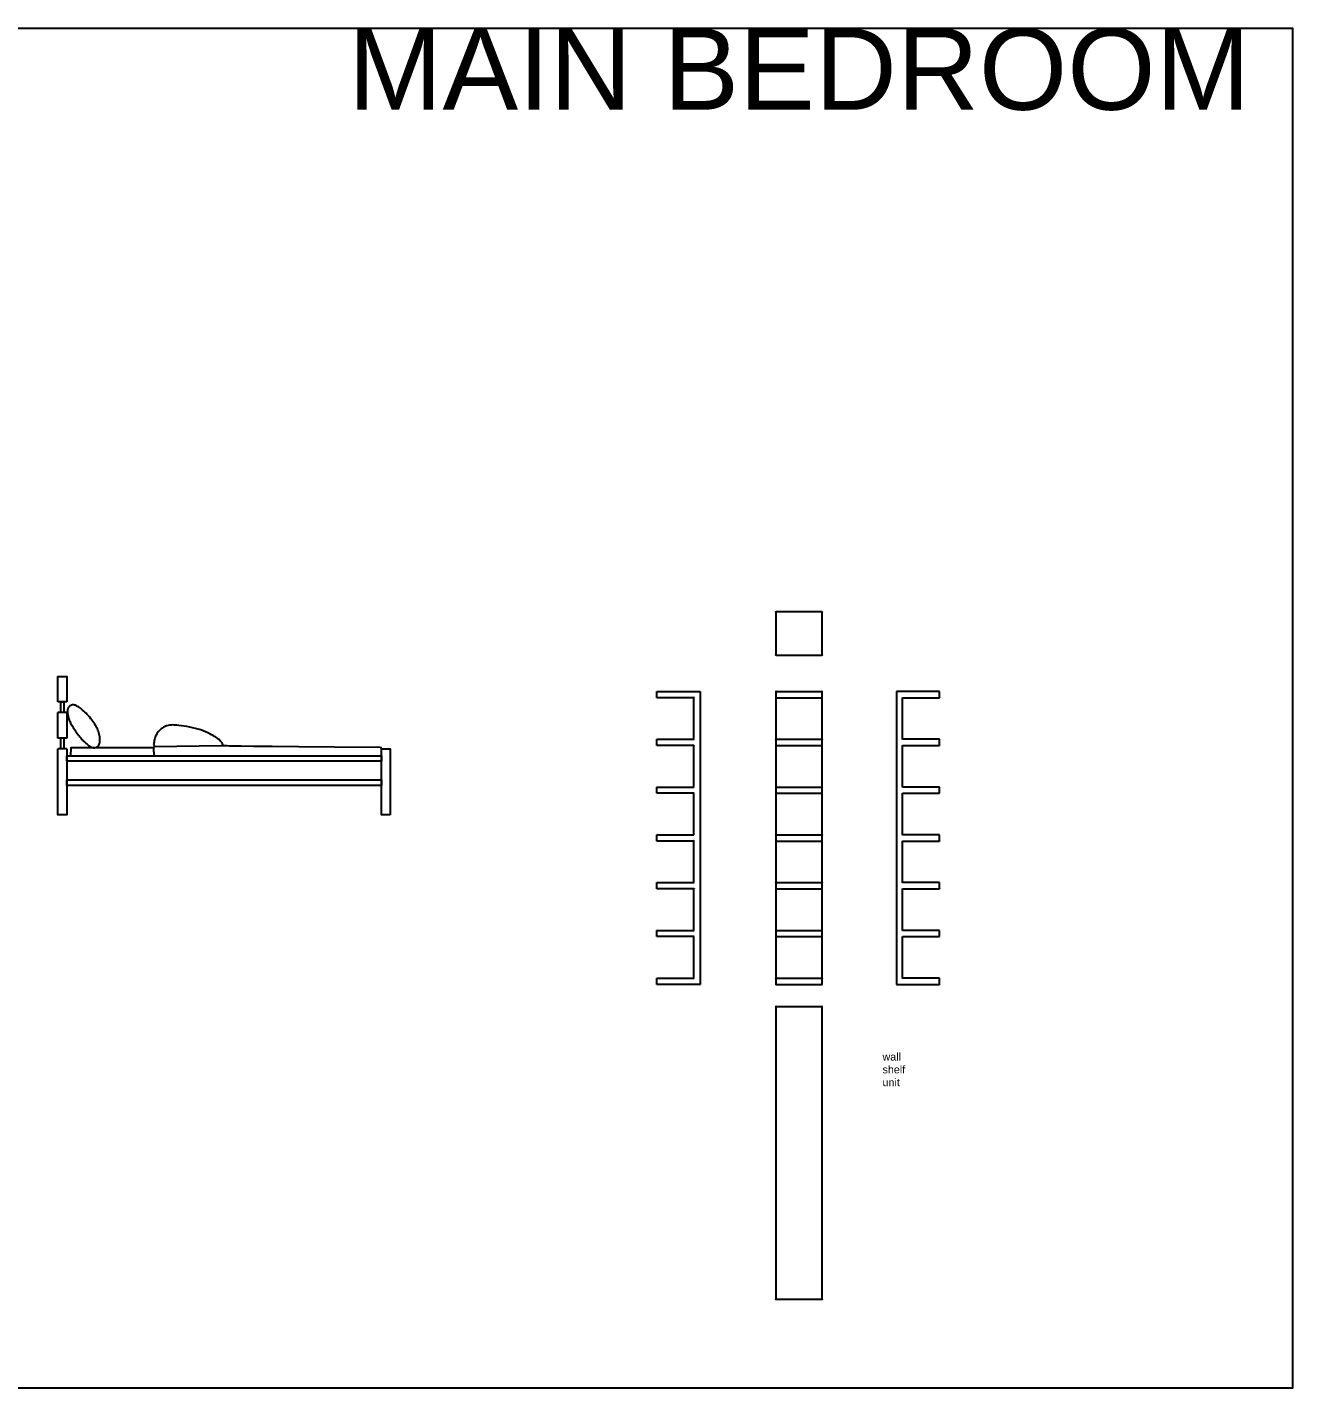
# Model space of a CAD drawing. Header units: millimetres. Extents: x 9 to 43, y 5 to 2792.
# Drawn here: x 17.38 to 25.16, y 4.63 to 13 of the extents above; entities that cross this region are included whole.
import ezdxf

# ---------------------------------------------------------------- set-up
doc = ezdxf.new("R2010")
doc.units = ezdxf.units.MM
doc.layers.add('ARREDI_interni - furniture', color=252, linetype='Continuous')
doc.layers.add('IKE120047-t1', color=7, linetype='Continuous', true_color=0xe3deda)
doc.styles.get("Standard").update_dxf_attribs({"font": 'arial.ttf'})

# ---------------------------------------------------------------- blocks, each defined once
blk = doc.blocks.new('A$C674B4A48')
at = {"color": 7}
for p, q in [((-137.5, 112.9), (-143.06, 112.9)), ((-137.5, 106.27), (-143.06, 106.27)), ((-137.5, 90.63), (-143.06, 90.63)), ((-137.5, 84), (-143.06, 84)), ((-42.53, 85.92), (-83.29, 85.3))]:
    blk.add_line(p, q, dxfattribs=at)
for points in [[(-143.06, 112.9), (-143.06, 128.54), (-137.5, 128.54), (-137.5, 112.9)], [(-141.2, 106.27), (-141.2, 112.9), (-139.34, 112.9), (-139.34, 106.27)], [(-143.06, 90.63), (-143.06, 106.27)], [(-137.5, 106.27), (-137.5, 90.63)], [(55.28, 84.8), (26.8, 85.02), (4.91, 85.2), (-11.31, 85.35), (-22.75, 85.47), (-30.33, 85.57), (-34.95, 85.64), (-37.52, 85.7), (-38.95, 85.75), (-40, 85.78), (-40.83, 85.81), (-41.47, 85.83), (-41.94, 85.85), (-42.26, 85.87), (-42.45, 85.9), (-42.53, 85.92), (-42.53, 85.95), (-42.46, 85.99), (-42.34, 86.04), (-42.2, 86.1), (-42.04, 86.18), (-41.88, 86.28), (-41.74, 86.39), (-41.64, 86.53), (-41.6, 86.7), (-41.62, 86.9), (-41.7, 87.12), (-41.83, 87.36), (-42.01, 87.62), (-42.23, 87.89), (-42.48, 88.17), (-42.74, 88.46), (-43.02, 88.75), (-43.3, 89.04), (-43.6, 89.34), (-43.93, 89.65), (-44.32, 89.97), (-44.77, 90.32), (-45.3, 90.7), (-45.93, 91.12), (-46.67, 91.59), (-47.53, 92.1), (-48.52, 92.66), (-49.63, 93.24), (-50.85, 93.83), (-52.17, 94.43), (-53.59, 95.01), (-55.11, 95.57), (-56.71, 96.1), (-58.39, 96.57), (-60.13, 97), (-61.88, 97.38), (-63.63, 97.71), (-65.34, 97.99), (-66.99, 98.22), (-68.54, 98.4), (-69.96, 98.53), (-71.23, 98.62), (-72.36, 98.64), (-73.38, 98.62), (-74.3, 98.54), (-75.13, 98.4), (-75.91, 98.2), (-76.65, 97.93), (-77.36, 97.61), (-78.06, 97.21), (-78.76, 96.76), (-79.43, 96.25), (-80.07, 95.7), (-80.68, 95.1), (-81.24, 94.47), (-81.75, 93.82), (-82.2, 93.15), (-82.58, 92.46), (-82.9, 91.77), (-83.16, 91.08), (-83.38, 90.38), (-83.56, 89.69), (-83.71, 89.01), (-83.84, 88.34), (-83.96, 87.69), (-84.07, 87.06), (-84.14, 86.59)], [(-137.5, 84), (-137.5, 43.45), (-143.06, 43.45), (-143.06, 84)], [(-139.34, 90.63), (-139.34, 84), (-141.2, 84), (-141.2, 90.63)], [(-84.21, 84.53), (-135.11, 84.53), (-135.18, 79.76)], [(-84.26, 84.83), (-84.24, 83.92), (-84.16, 82.77), (-83.99, 81.4), (-83.74, 79.76)]]:
    blk.add_lwpolyline(points, dxfattribs=at)
for points in [[(-117.23, 87.74), (-117.14, 88.38), (-117.11, 89.08), (-117.13, 89.84), (-117.19, 90.63), (-117.31, 91.44), (-117.46, 92.27), (-117.64, 93.09), (-117.86, 93.9), (-118.11, 94.68), (-118.38, 95.44), (-118.69, 96.19), (-119.04, 96.93), (-119.43, 97.67), (-119.86, 98.43), (-120.34, 99.2), (-120.87, 100), (-121.46, 100.82), (-122.09, 101.67), (-122.76, 102.53), (-123.46, 103.38), (-124.18, 104.23), (-124.91, 105.04), (-125.65, 105.82), (-126.38, 106.56), (-127.1, 107.23), (-127.8, 107.85), (-128.49, 108.4), (-129.15, 108.91), (-129.78, 109.35), (-130.38, 109.74), (-130.95, 110.08), (-131.48, 110.36), (-131.96, 110.59), (-132.4, 110.77), (-132.81, 110.91), (-133.2, 110.99), (-133.55, 111.04), (-133.88, 111.04), (-134.2, 111.01), (-134.5, 110.93), (-134.79, 110.82), (-135.08, 110.69), (-135.35, 110.52), (-135.61, 110.33), (-135.85, 110.13), (-136.07, 109.91), (-136.28, 109.68), (-136.46, 109.45), (-136.63, 109.22), (-136.77, 108.98), (-136.88, 108.73), (-136.98, 108.46), (-137.05, 108.17), (-137.11, 107.85), (-137.14, 107.5), (-137.15, 107.11), (-137.14, 106.68), (-137.11, 106.2), (-137.05, 105.69), (-136.98, 105.15), (-136.88, 104.6), (-136.75, 104.02), (-136.6, 103.44), (-136.43, 102.85), (-136.23, 102.26), (-136.01, 101.67), (-135.75, 101.07), (-135.47, 100.47), (-135.16, 99.84), (-134.81, 99.2), (-134.44, 98.54), (-134.03, 97.85), (-133.59, 97.14), (-133.12, 96.4), (-132.63, 95.64), (-132.12, 94.89), (-131.59, 94.13), (-131.07, 93.39), (-130.54, 92.67), (-130.01, 91.98), (-129.49, 91.32), (-128.99, 90.7), (-128.48, 90.11), (-127.99, 89.56), (-127.5, 89.03), (-127.01, 88.53), (-126.52, 88.06), (-126.03, 87.61), (-125.53, 87.18), (-125.04, 86.77), (-124.56, 86.4), (-124.08, 86.05), (-123.61, 85.73), (-123.15, 85.45), (-122.71, 85.21), (-122.29, 85.01), (-121.89, 84.85), (-121.51, 84.74), (-121.15, 84.67), (-120.8, 84.64), (-120.45, 84.66), (-120.11, 84.71), (-119.77, 84.8), (-119.44, 84.93), (-119.09, 85.1), (-118.75, 85.31), (-118.42, 85.57), (-118.11, 85.88), (-117.83, 86.25), (-117.58, 86.68), (-117.38, 87.17)], [(61.37, 43.45), (56.08, 43.45), (56.08, 84), (61.37, 84)], [(56.07, 76.32), (-137.5, 76.32), (-137.5, 79.76), (56.07, 79.76)], [(56.07, 61.48), (-137.5, 61.48), (-137.5, 64.92), (56.07, 64.92)]]:
    blk.add_lwpolyline(points, close=True, dxfattribs=at)
for centre, radius, start, end in [((-82.85, 83.16), 2.19, 101.52671, 130.28105), ((-81.12, 87.68), 3.22, 199.82719, 227.60619), ((55.14, 83.85), 0.955, 9.1083, 81.46754)]:
    blk.add_arc(centre, radius, start, end, dxfattribs=at)
blk = doc.blocks.new('族几何图形组合_3681-Front')
at = {"layer": 'IKE120047-t1'}
for p, q in [((-150, 1899), (-150, 1861)), ((-150, 1860.3), (-150, 1589.7)), ((-149, 1900), (149, 1900)), ((-149, 1860), (149, 1860)), ((150, 1861), (150, 1899)), ((150, 1589.7), (150, 1860.3)), ((-150, 1589), (-150, 1551)), ((-149, 1590), (149, 1590)), ((150, 1551), (150, 1589)), ((-150, 1550.3), (-150, 1279.7)), ((-149, 1550), (149, 1550)), ((150, 1279.7), (150, 1550.3)), ((-150, 1279), (-150, 1241)), ((-150, 1240.3), (-150, 969.7)), ((-149, 1280), (149, 1280)), ((-149, 1240), (149, 1240)), ((150, 1241), (150, 1279)), ((150, 969.7), (150, 1240.3)), ((-150, 969), (-150, 931)), ((-150, 930.3), (-150, 659.7)), ((-149, 970), (149, 970)), ((-149, 930), (149, 930)), ((150, 931), (150, 969)), ((150, 659.7), (150, 930.3)), ((-150, 659), (-150, 621)), ((-150, 620.3), (-150, 349.7)), ((-149, 660), (149, 660)), ((-149, 620), (149, 620)), ((150, 621), (150, 659)), ((150, 349.7), (150, 620.3)), ((-150, 349), (-150, 311)), ((-150, 310.3), (-150, 39.7)), ((-149, 350), (149, 350)), ((-149, 310), (149, 310)), ((150, 311), (150, 349)), ((150, 39.7), (150, 310.3)), ((-150, 39), (-150, 1)), ((-149, 40), (149, 40)), ((-149, 0), (149, 0)), ((150, 1), (150, 39))]:
    blk.add_line(p, q, dxfattribs=at)
for points, knots in [([(-149, 1900), (-149.1, 1900), (-149.3, 1900), (-149.5, 1899.9), (-149.7, 1899.8), (-149.8, 1899.6), (-149.9, 1899.5), (-149.9, 1899.4), (-150, 1899.2), (-150, 1899.1), (-150, 1899)], [-1, -1, -1, -1, -0.833333, -0.666667, -0.541667, -0.416667, -0.333333, -0.25, -0.166667, 0, 0, 0, 0]), ([(-150, 1861), (-150, 1860.9), (-150, 1860.8), (-149.9, 1860.6), (-149.9, 1860.5), (-149.8, 1860.4), (-149.7, 1860.2), (-149.5, 1860.1), (-149.3, 1860), (-149.1, 1860), (-149, 1860)], [0, 0, 0, 0, 0.166667, 0.25, 0.333333, 0.416667, 0.541667, 0.666667, 0.833333, 1, 1, 1, 1]), ([(150, 1899), (150, 1899.1), (150, 1899.2), (149.9, 1899.4), (149.9, 1899.5), (149.8, 1899.6), (149.7, 1899.8), (149.5, 1899.9), (149.3, 1900), (149.1, 1900), (149, 1900)], [-1, -1, -1, -1, -0.833333, -0.75, -0.666667, -0.583333, -0.458333, -0.333333, -0.166667, 0, 0, 0, 0]), ([(149, 1860), (149.1, 1860), (149.3, 1860), (149.5, 1860.1), (149.7, 1860.2), (149.8, 1860.4), (149.9, 1860.5), (149.9, 1860.6), (150, 1860.8), (150, 1860.9), (150, 1861)], [0, 0, 0, 0, 0.166667, 0.333333, 0.458333, 0.583333, 0.666667, 0.75, 0.833333, 1, 1, 1, 1]), ([(-150, 1589), (-150, 1589.1), (-150, 1589.2), (-149.9, 1589.4), (-149.9, 1589.5), (-149.8, 1589.6), (-149.7, 1589.8), (-149.5, 1589.9), (-149.3, 1590), (-149.1, 1590), (-149, 1590)], [0, 0, 0, 0, 0.166667, 0.25, 0.333333, 0.416667, 0.541667, 0.666667, 0.833333, 1, 1, 1, 1]), ([(149, 1590), (149.1, 1590), (149.3, 1590), (149.5, 1589.9), (149.7, 1589.8), (149.8, 1589.6), (149.9, 1589.5), (149.9, 1589.4), (150, 1589.2), (150, 1589.1), (150, 1589)], [0, 0, 0, 0, 0.166667, 0.333333, 0.458333, 0.583333, 0.666667, 0.75, 0.833333, 1, 1, 1, 1]), ([(-150, 1551), (-150, 1550.9), (-150, 1550.8), (-149.9, 1550.6), (-149.9, 1550.5), (-149.8, 1550.4), (-149.7, 1550.2), (-149.5, 1550.1), (-149.3, 1550), (-149.1, 1550), (-149, 1550)], [0, 0, 0, 0, 0.166667, 0.25, 0.333333, 0.416667, 0.541667, 0.666667, 0.833333, 1, 1, 1, 1]), ([(149, 1550), (149.1, 1550), (149.3, 1550), (149.5, 1550.1), (149.7, 1550.2), (149.8, 1550.4), (149.9, 1550.5), (149.9, 1550.6), (150, 1550.8), (150, 1550.9), (150, 1551)], [0, 0, 0, 0, 0.166667, 0.333333, 0.458333, 0.583333, 0.666667, 0.75, 0.833333, 1, 1, 1, 1]), ([(-150, 1279), (-150, 1279.1), (-150, 1279.2), (-149.9, 1279.4), (-149.9, 1279.5), (-149.8, 1279.6), (-149.7, 1279.8), (-149.5, 1279.9), (-149.3, 1280), (-149.1, 1280), (-149, 1280)], [0, 0, 0, 0, 0.166667, 0.25, 0.333333, 0.416667, 0.541667, 0.666667, 0.833333, 1, 1, 1, 1]), ([(-150, 1241), (-150, 1240.9), (-150, 1240.8), (-149.9, 1240.6), (-149.9, 1240.5), (-149.8, 1240.4), (-149.7, 1240.2), (-149.5, 1240.1), (-149.3, 1240), (-149.1, 1240), (-149, 1240)], [0, 0, 0, 0, 0.166667, 0.25, 0.333333, 0.416667, 0.541667, 0.666667, 0.833333, 1, 1, 1, 1]), ([(149, 1280), (149.1, 1280), (149.3, 1280), (149.5, 1279.9), (149.7, 1279.8), (149.8, 1279.6), (149.9, 1279.5), (149.9, 1279.4), (150, 1279.2), (150, 1279.1), (150, 1279)], [0, 0, 0, 0, 0.166667, 0.333333, 0.458333, 0.583333, 0.666667, 0.75, 0.833333, 1, 1, 1, 1]), ([(149, 1240), (149.1, 1240), (149.3, 1240), (149.5, 1240.1), (149.7, 1240.2), (149.8, 1240.4), (149.9, 1240.5), (149.9, 1240.6), (150, 1240.8), (150, 1240.9), (150, 1241)], [0, 0, 0, 0, 0.166667, 0.333333, 0.458333, 0.583333, 0.666667, 0.75, 0.833333, 1, 1, 1, 1]), ([(-150, 969), (-150, 969.1), (-150, 969.2), (-149.9, 969.4), (-149.9, 969.5), (-149.8, 969.6), (-149.7, 969.8), (-149.5, 969.9), (-149.3, 970), (-149.1, 970), (-149, 970)], [0, 0, 0, 0, 0.166667, 0.25, 0.333333, 0.416667, 0.541667, 0.666667, 0.833333, 1, 1, 1, 1]), ([(-150, 931), (-150, 930.9), (-150, 930.8), (-149.9, 930.6), (-149.9, 930.5), (-149.8, 930.4), (-149.7, 930.2), (-149.5, 930.1), (-149.3, 930), (-149.1, 930), (-149, 930)], [0, 0, 0, 0, 0.166667, 0.25, 0.333333, 0.416667, 0.541667, 0.666667, 0.833333, 1, 1, 1, 1]), ([(149, 970), (149.1, 970), (149.3, 970), (149.5, 969.9), (149.7, 969.8), (149.8, 969.6), (149.9, 969.5), (149.9, 969.4), (150, 969.2), (150, 969.1), (150, 969)], [0, 0, 0, 0, 0.166667, 0.333333, 0.458333, 0.583333, 0.666667, 0.75, 0.833333, 1, 1, 1, 1]), ([(149, 930), (149.1, 930), (149.3, 930), (149.5, 930.1), (149.7, 930.2), (149.8, 930.4), (149.9, 930.5), (149.9, 930.6), (150, 930.8), (150, 930.9), (150, 931)], [0, 0, 0, 0, 0.166667, 0.333333, 0.458333, 0.583333, 0.666667, 0.75, 0.833333, 1, 1, 1, 1]), ([(-150, 659), (-150, 659.1), (-150, 659.2), (-149.9, 659.4), (-149.9, 659.5), (-149.8, 659.6), (-149.7, 659.8), (-149.5, 659.9), (-149.3, 660), (-149.1, 660), (-149, 660)], [0, 0, 0, 0, 0.166667, 0.25, 0.333333, 0.416667, 0.541667, 0.666667, 0.833333, 1, 1, 1, 1]), ([(-150, 621), (-150, 620.9), (-150, 620.8), (-149.9, 620.6), (-149.9, 620.5), (-149.8, 620.4), (-149.7, 620.2), (-149.5, 620.1), (-149.3, 620), (-149.1, 620), (-149, 620)], [0, 0, 0, 0, 0.166667, 0.25, 0.333333, 0.416667, 0.541667, 0.666667, 0.833333, 1, 1, 1, 1]), ([(149, 660), (149.1, 660), (149.3, 660), (149.5, 659.9), (149.7, 659.8), (149.8, 659.6), (149.9, 659.5), (149.9, 659.4), (150, 659.2), (150, 659.1), (150, 659)], [0, 0, 0, 0, 0.166667, 0.333333, 0.458333, 0.583333, 0.666667, 0.75, 0.833333, 1, 1, 1, 1]), ([(149, 620), (149.1, 620), (149.3, 620), (149.5, 620.1), (149.7, 620.2), (149.8, 620.4), (149.9, 620.5), (149.9, 620.6), (150, 620.8), (150, 620.9), (150, 621)], [0, 0, 0, 0, 0.166667, 0.333333, 0.458333, 0.583333, 0.666667, 0.75, 0.833333, 1, 1, 1, 1]), ([(-150, 349), (-150, 349.1), (-150, 349.2), (-149.9, 349.4), (-149.9, 349.5), (-149.8, 349.6), (-149.7, 349.8), (-149.5, 349.9), (-149.3, 350), (-149.1, 350), (-149, 350)], [0, 0, 0, 0, 0.166667, 0.25, 0.333333, 0.416667, 0.541667, 0.666667, 0.833333, 1, 1, 1, 1]), ([(-150, 311), (-150, 310.9), (-150, 310.8), (-149.9, 310.6), (-149.9, 310.5), (-149.8, 310.4), (-149.7, 310.2), (-149.5, 310.1), (-149.3, 310), (-149.1, 310), (-149, 310)], [0, 0, 0, 0, 0.166667, 0.25, 0.333333, 0.416667, 0.541667, 0.666667, 0.833333, 1, 1, 1, 1]), ([(149, 350), (149.1, 350), (149.3, 350), (149.5, 349.9), (149.7, 349.8), (149.8, 349.6), (149.9, 349.5), (149.9, 349.4), (150, 349.2), (150, 349.1), (150, 349)], [0, 0, 0, 0, 0.166667, 0.333333, 0.458333, 0.583333, 0.666667, 0.75, 0.833333, 1, 1, 1, 1]), ([(149, 310), (149.1, 310), (149.3, 310), (149.5, 310.1), (149.7, 310.2), (149.8, 310.4), (149.9, 310.5), (149.9, 310.6), (150, 310.8), (150, 310.9), (150, 311)], [0, 0, 0, 0, 0.166667, 0.333333, 0.458333, 0.583333, 0.666667, 0.75, 0.833333, 1, 1, 1, 1]), ([(-150, 39), (-150, 39.1), (-150, 39.2), (-149.9, 39.4), (-149.9, 39.5), (-149.8, 39.6), (-149.7, 39.8), (-149.5, 39.9), (-149.3, 40), (-149.1, 40), (-149, 40)], [0, 0, 0, 0, 0.166667, 0.25, 0.333333, 0.416667, 0.541667, 0.666667, 0.833333, 1, 1, 1, 1]), ([(-150, 1), (-150, 0.9), (-150, 0.8), (-149.9, 0.6), (-149.9, 0.5), (-149.8, 0.4), (-149.7, 0.2), (-149.5, 0.1), (-149.3, 0), (-149.1, 0), (-149, 0)], [0, 0, 0, 0, 0.166667, 0.25, 0.333333, 0.416667, 0.541667, 0.666667, 0.833333, 1, 1, 1, 1]), ([(149, 40), (149.1, 40), (149.3, 40), (149.5, 39.9), (149.7, 39.8), (149.8, 39.6), (149.9, 39.5), (149.9, 39.4), (150, 39.2), (150, 39.1), (150, 39)], [0, 0, 0, 0, 0.166667, 0.333333, 0.458333, 0.583333, 0.666667, 0.75, 0.833333, 1, 1, 1, 1]), ([(149, 0), (149.1, 0), (149.3, 0), (149.5, 0.1), (149.7, 0.2), (149.8, 0.4), (149.9, 0.5), (149.9, 0.6), (150, 0.8), (150, 0.9), (150, 1)], [0, 0, 0, 0, 0.166667, 0.333333, 0.458333, 0.583333, 0.666667, 0.75, 0.833333, 1, 1, 1, 1])]:
    blk.add_open_spline(points, degree=3, knots=knots, dxfattribs=at)
blk = doc.blocks.new('族几何图形组合_3681-Left')
at = {"layer": 'IKE120047-t1'}
for p, q in [((-140, 1900), (-140, 0)), ((140, 1900), (-140, 1900)), ((-100, 1860), (140, 1860)), ((-100, 1590), (-100, 1860)), ((140, 1860), (140, 1900)), ((140, 1590), (-100, 1590)), ((140, 1550), (140, 1590)), ((-100, 1550), (140, 1550)), ((-100, 1280), (-100, 1550)), ((140, 1280), (-100, 1280)), ((-100, 1240), (140, 1240)), ((-100, 970), (-100, 1240)), ((140, 1240), (140, 1280)), ((140, 970), (-100, 970)), ((-100, 930), (140, 930)), ((-100, 660), (-100, 930)), ((140, 930), (140, 970)), ((140, 660), (-100, 660)), ((-100, 620), (140, 620)), ((-100, 350), (-100, 620)), ((140, 620), (140, 660)), ((140, 350), (-100, 350)), ((-100, 310), (140, 310)), ((-100, 40), (-100, 310)), ((140, 310), (140, 350)), ((-140, 0), (140, 0)), ((140, 40), (-100, 40)), ((140, 0), (140, 40))]:
    blk.add_line(p, q, dxfattribs=at)
for points, knots in [([(-139, 1899), (-139.1, 1899.1), (-139.2, 1899.2), (-139.4, 1899.4), (-139.5, 1899.5), (-139.6, 1899.6), (-139.8, 1899.8), (-139.9, 1899.9), (-140, 1900), (-140, 1900), (-140, 1900)], [0, 0, 0, 0, 0.166667, 0.25, 0.333333, 0.416667, 0.541667, 0.666667, 0.833333, 1, 1, 1, 1]), ([(-101, 1861), (-100.9, 1860.9), (-100.8, 1860.8), (-100.6, 1860.6), (-100.5, 1860.5), (-100.4, 1860.4), (-100.2, 1860.2), (-100.1, 1860.1), (-100, 1860), (-100, 1860), (-100, 1860)], [0, 0, 0, 0, 0.166667, 0.25, 0.333333, 0.416667, 0.541667, 0.666667, 0.833333, 1, 1, 1, 1]), ([(140, 1900), (140, 1900), (140, 1900), (139.9, 1899.9), (139.8, 1899.8), (139.6, 1899.6), (139.5, 1899.5), (139.4, 1899.4), (139.2, 1899.2), (139.1, 1899.1), (139, 1899)], [-1, -1, -1, -1, -0.833333, -0.666667, -0.541667, -0.416667, -0.333333, -0.25, -0.166667, 0, 0, 0, 0]), ([(139, 1861), (139.1, 1860.9), (139.2, 1860.8), (139.4, 1860.6), (139.5, 1860.5), (139.6, 1860.4), (139.8, 1860.2), (139.9, 1860.1), (140, 1860), (140, 1860), (140, 1860)], [0, 0, 0, 0, 0.166667, 0.25, 0.333333, 0.416667, 0.541667, 0.666667, 0.833333, 1, 1, 1, 1]), ([(-101, 1589), (-100.9, 1589.1), (-100.8, 1589.2), (-100.6, 1589.4), (-100.5, 1589.5), (-100.4, 1589.6), (-100.2, 1589.8), (-100.1, 1589.9), (-100, 1590), (-100, 1590), (-100, 1590)], [0, 0, 0, 0, 0.166667, 0.25, 0.333333, 0.416667, 0.541667, 0.666667, 0.833333, 1, 1, 1, 1]), ([(139, 1589), (139.1, 1589.1), (139.2, 1589.2), (139.4, 1589.4), (139.5, 1589.5), (139.6, 1589.6), (139.8, 1589.8), (139.9, 1589.9), (140, 1590), (140, 1590), (140, 1590)], [0, 0, 0, 0, 0.166667, 0.25, 0.333333, 0.416667, 0.541667, 0.666667, 0.833333, 1, 1, 1, 1]), ([(-101, 1551), (-100.9, 1550.9), (-100.8, 1550.8), (-100.6, 1550.6), (-100.5, 1550.5), (-100.4, 1550.4), (-100.2, 1550.2), (-100.1, 1550.1), (-100, 1550), (-100, 1550), (-100, 1550)], [0, 0, 0, 0, 0.166667, 0.25, 0.333333, 0.416667, 0.541667, 0.666667, 0.833333, 1, 1, 1, 1]), ([(139, 1551), (139.1, 1550.9), (139.2, 1550.8), (139.4, 1550.6), (139.5, 1550.5), (139.6, 1550.4), (139.8, 1550.2), (139.9, 1550.1), (140, 1550), (140, 1550), (140, 1550)], [0, 0, 0, 0, 0.166667, 0.25, 0.333333, 0.416667, 0.541667, 0.666667, 0.833333, 1, 1, 1, 1]), ([(-101, 1279), (-100.9, 1279.1), (-100.8, 1279.2), (-100.6, 1279.4), (-100.5, 1279.5), (-100.4, 1279.6), (-100.2, 1279.8), (-100.1, 1279.9), (-100, 1280), (-100, 1280), (-100, 1280)], [0, 0, 0, 0, 0.166667, 0.25, 0.333333, 0.416667, 0.541667, 0.666667, 0.833333, 1, 1, 1, 1]), ([(-101, 1241), (-100.9, 1240.9), (-100.8, 1240.8), (-100.6, 1240.6), (-100.5, 1240.5), (-100.4, 1240.4), (-100.2, 1240.2), (-100.1, 1240.1), (-100, 1240), (-100, 1240), (-100, 1240)], [0, 0, 0, 0, 0.166667, 0.25, 0.333333, 0.416667, 0.541667, 0.666667, 0.833333, 1, 1, 1, 1]), ([(139, 1279), (139.1, 1279.1), (139.2, 1279.2), (139.4, 1279.4), (139.5, 1279.5), (139.6, 1279.6), (139.8, 1279.8), (139.9, 1279.9), (140, 1280), (140, 1280), (140, 1280)], [0, 0, 0, 0, 0.166667, 0.25, 0.333333, 0.416667, 0.541667, 0.666667, 0.833333, 1, 1, 1, 1]), ([(139, 1241), (139.1, 1240.9), (139.2, 1240.8), (139.4, 1240.6), (139.5, 1240.5), (139.6, 1240.4), (139.8, 1240.2), (139.9, 1240.1), (140, 1240), (140, 1240), (140, 1240)], [0, 0, 0, 0, 0.166667, 0.25, 0.333333, 0.416667, 0.541667, 0.666667, 0.833333, 1, 1, 1, 1]), ([(-101, 969), (-100.9, 969.1), (-100.8, 969.2), (-100.6, 969.4), (-100.5, 969.5), (-100.4, 969.6), (-100.2, 969.8), (-100.1, 969.9), (-100, 970), (-100, 970), (-100, 970)], [0, 0, 0, 0, 0.166667, 0.25, 0.333333, 0.416667, 0.541667, 0.666667, 0.833333, 1, 1, 1, 1]), ([(-101, 931), (-100.9, 930.9), (-100.8, 930.8), (-100.6, 930.6), (-100.5, 930.5), (-100.4, 930.4), (-100.2, 930.2), (-100.1, 930.1), (-100, 930), (-100, 930), (-100, 930)], [0, 0, 0, 0, 0.166667, 0.25, 0.333333, 0.416667, 0.541667, 0.666667, 0.833333, 1, 1, 1, 1]), ([(139, 969), (139.1, 969.1), (139.2, 969.2), (139.4, 969.4), (139.5, 969.5), (139.6, 969.6), (139.8, 969.8), (139.9, 969.9), (140, 970), (140, 970), (140, 970)], [0, 0, 0, 0, 0.166667, 0.25, 0.333333, 0.416667, 0.541667, 0.666667, 0.833333, 1, 1, 1, 1]), ([(139, 931), (139.1, 930.9), (139.2, 930.8), (139.4, 930.6), (139.5, 930.5), (139.6, 930.4), (139.8, 930.2), (139.9, 930.1), (140, 930), (140, 930), (140, 930)], [0, 0, 0, 0, 0.166667, 0.25, 0.333333, 0.416667, 0.541667, 0.666667, 0.833333, 1, 1, 1, 1]), ([(-101, 659), (-100.9, 659.1), (-100.8, 659.2), (-100.6, 659.4), (-100.5, 659.5), (-100.4, 659.6), (-100.2, 659.8), (-100.1, 659.9), (-100, 660), (-100, 660), (-100, 660)], [0, 0, 0, 0, 0.166667, 0.25, 0.333333, 0.416667, 0.541667, 0.666667, 0.833333, 1, 1, 1, 1]), ([(-101, 621), (-100.9, 620.9), (-100.8, 620.8), (-100.6, 620.6), (-100.5, 620.5), (-100.4, 620.4), (-100.2, 620.2), (-100.1, 620.1), (-100, 620), (-100, 620), (-100, 620)], [0, 0, 0, 0, 0.166667, 0.25, 0.333333, 0.416667, 0.541667, 0.666667, 0.833333, 1, 1, 1, 1]), ([(139, 659), (139.1, 659.1), (139.2, 659.2), (139.4, 659.4), (139.5, 659.5), (139.6, 659.6), (139.8, 659.8), (139.9, 659.9), (140, 660), (140, 660), (140, 660)], [0, 0, 0, 0, 0.166667, 0.25, 0.333333, 0.416667, 0.541667, 0.666667, 0.833333, 1, 1, 1, 1]), ([(139, 621), (139.1, 620.9), (139.2, 620.8), (139.4, 620.6), (139.5, 620.5), (139.6, 620.4), (139.8, 620.2), (139.9, 620.1), (140, 620), (140, 620), (140, 620)], [0, 0, 0, 0, 0.166667, 0.25, 0.333333, 0.416667, 0.541667, 0.666667, 0.833333, 1, 1, 1, 1]), ([(-101, 349), (-100.9, 349.1), (-100.8, 349.2), (-100.6, 349.4), (-100.5, 349.5), (-100.4, 349.6), (-100.2, 349.8), (-100.1, 349.9), (-100, 350), (-100, 350), (-100, 350)], [0, 0, 0, 0, 0.166667, 0.25, 0.333333, 0.416667, 0.541667, 0.666667, 0.833333, 1, 1, 1, 1]), ([(-101, 311), (-100.9, 310.9), (-100.8, 310.8), (-100.6, 310.6), (-100.5, 310.5), (-100.4, 310.4), (-100.2, 310.2), (-100.1, 310.1), (-100, 310), (-100, 310), (-100, 310)], [0, 0, 0, 0, 0.166667, 0.25, 0.333333, 0.416667, 0.541667, 0.666667, 0.833333, 1, 1, 1, 1]), ([(139, 349), (139.1, 349.1), (139.2, 349.2), (139.4, 349.4), (139.5, 349.5), (139.6, 349.6), (139.8, 349.8), (139.9, 349.9), (140, 350), (140, 350), (140, 350)], [0, 0, 0, 0, 0.166667, 0.25, 0.333333, 0.416667, 0.541667, 0.666667, 0.833333, 1, 1, 1, 1]), ([(139, 311), (139.1, 310.9), (139.2, 310.8), (139.4, 310.6), (139.5, 310.5), (139.6, 310.4), (139.8, 310.2), (139.9, 310.1), (140, 310), (140, 310), (140, 310)], [0, 0, 0, 0, 0.166667, 0.25, 0.333333, 0.416667, 0.541667, 0.666667, 0.833333, 1, 1, 1, 1]), ([(-139, 1), (-139.1, 0.9), (-139.2, 0.8), (-139.4, 0.6), (-139.5, 0.5), (-139.6, 0.4), (-139.8, 0.2), (-139.9, 0.1), (-140, 0), (-140, 0), (-140, 0)], [0, 0, 0, 0, 0.166667, 0.25, 0.333333, 0.416667, 0.541667, 0.666667, 0.833333, 1, 1, 1, 1]), ([(-101, 39), (-100.9, 39.1), (-100.8, 39.2), (-100.6, 39.4), (-100.5, 39.5), (-100.4, 39.6), (-100.2, 39.8), (-100.1, 39.9), (-100, 40), (-100, 40), (-100, 40)], [0, 0, 0, 0, 0.166667, 0.25, 0.333333, 0.416667, 0.541667, 0.666667, 0.833333, 1, 1, 1, 1]), ([(139, 39), (139.1, 39.1), (139.2, 39.2), (139.4, 39.4), (139.5, 39.5), (139.6, 39.6), (139.8, 39.8), (139.9, 39.9), (140, 40), (140, 40), (140, 40)], [0, 0, 0, 0, 0.166667, 0.25, 0.333333, 0.416667, 0.541667, 0.666667, 0.833333, 1, 1, 1, 1]), ([(139, 1), (139.1, 0.9), (139.2, 0.8), (139.4, 0.6), (139.5, 0.5), (139.6, 0.4), (139.8, 0.2), (139.9, 0.1), (140, 0), (140, 0), (140, 0)], [0, 0, 0, 0, 0.166667, 0.25, 0.333333, 0.416667, 0.541667, 0.666667, 0.833333, 1, 1, 1, 1])]:
    blk.add_open_spline(points, degree=3, knots=knots, dxfattribs=at)
blk = doc.blocks.new('族几何图形组合_3681-Ref_ Level')
at = {"layer": 'IKE120047-t1'}
for p, q in [((-150, 139), (-150, -139)), ((149, 140), (-149, 140)), ((150, -139), (150, 139)), ((-149, -140), (149, -140))]:
    blk.add_line(p, q, dxfattribs=at)
for points, knots in [([(-150, 139), (-150, 139.1), (-150, 139.2), (-149.9, 139.4), (-149.9, 139.5), (-149.8, 139.6), (-149.7, 139.8), (-149.5, 139.9), (-149.3, 140), (-149.1, 140), (-149, 140)], [0, 0, 0, 0, 0.166667, 0.25, 0.333333, 0.416667, 0.541667, 0.666667, 0.833333, 1, 1, 1, 1]), ([(149, 140), (149.1, 140), (149.3, 140), (149.5, 139.9), (149.7, 139.8), (149.8, 139.6), (149.9, 139.5), (149.9, 139.4), (150, 139.2), (150, 139.1), (150, 139)], [0, 0, 0, 0, 0.166667, 0.333333, 0.458333, 0.583333, 0.666667, 0.75, 0.833333, 1, 1, 1, 1]), ([(-149, -140), (-149.1, -140), (-149.3, -140), (-149.5, -139.9), (-149.7, -139.8), (-149.8, -139.6), (-149.9, -139.5), (-149.9, -139.4), (-150, -139.2), (-150, -139.1), (-150, -139)], [-1, -1, -1, -1, -0.833333, -0.666667, -0.541667, -0.416667, -0.333333, -0.25, -0.166667, 0, 0, 0, 0]), ([(150, -139), (150, -139.1), (150, -139.2), (149.9, -139.4), (149.9, -139.5), (149.8, -139.6), (149.7, -139.8), (149.5, -139.9), (149.3, -140), (149.1, -140), (149, -140)], [-1, -1, -1, -1, -0.833333, -0.75, -0.666667, -0.583333, -0.458333, -0.333333, -0.166667, 0, 0, 0, 0])]:
    blk.add_open_spline(points, degree=3, knots=knots, dxfattribs=at)
blk = doc.blocks.new('族几何图形组合_3681-Back')
at = {"layer": 'IKE120047-t1'}
for p, q in [((-150, 1899), (-150, 1)), ((-149, 1900), (149, 1900)), ((150, 1), (150, 1899)), ((149, 0), (-149, 0))]:
    blk.add_line(p, q, dxfattribs=at)
for points, knots in [([(-149, 1900), (-149.1, 1900), (-149.3, 1900), (-149.5, 1899.9), (-149.7, 1899.8), (-149.8, 1899.6), (-149.9, 1899.5), (-149.9, 1899.4), (-150, 1899.2), (-150, 1899.1), (-150, 1899)], [0, 0, 0, 0, 0.166667, 0.333333, 0.458333, 0.583333, 0.666667, 0.75, 0.833333, 1, 1, 1, 1]), ([(150, 1899), (150, 1899.1), (150, 1899.2), (149.9, 1899.4), (149.9, 1899.5), (149.8, 1899.6), (149.7, 1899.8), (149.5, 1899.9), (149.3, 1900), (149.1, 1900), (149, 1900)], [0, 0, 0, 0, 0.166667, 0.25, 0.333333, 0.416667, 0.541667, 0.666667, 0.833333, 1, 1, 1, 1]), ([(-149, 0), (-149.1, 0), (-149.3, 0), (-149.5, 0.1), (-149.7, 0.2), (-149.8, 0.4), (-149.9, 0.5), (-149.9, 0.6), (-150, 0.8), (-150, 0.9), (-150, 1)], [0, 0, 0, 0, 0.166667, 0.333333, 0.458333, 0.583333, 0.666667, 0.75, 0.833333, 1, 1, 1, 1]), ([(150, 1), (150, 0.9), (150, 0.8), (149.9, 0.6), (149.9, 0.5), (149.8, 0.4), (149.7, 0.2), (149.5, 0.1), (149.3, 0), (149.1, 0), (149, 0)], [0, 0, 0, 0, 0.166667, 0.25, 0.333333, 0.416667, 0.541667, 0.666667, 0.833333, 1, 1, 1, 1])]:
    blk.add_open_spline(points, degree=3, knots=knots, dxfattribs=at)

msp = doc.modelspace()

# ---------------------------------------------------------------- linework, layer by layer
msp.add_lwpolyline([(8.6585, 4.6348), (25.161, 4.6348), (25.161, 12.9936), (8.6585, 12.9936)], close=True)

# ---------------------------------------------------------------- block references
at = {"layer": 'ARREDI_interni - furniture', "yscale": 0.0009478498686048632, "zscale": 0.0009478498686048632}
for name, p, xscale in [('族几何图形组合_3681-Ref_ Level', (22.1245, 9.2728), 0.0009478498686048632), ('族几何图形组合_3681-Left', (21.3832, 7.1153), -0.0009478498686048632), ('族几何图形组合_3681-Front', (22.1245, 7.1153), 0.0009478498686048632), ('族几何图形组合_3681-Left', (22.8561, 7.1153), 0.0009478498686048632), ('族几何图形组合_3681-Back', (22.1245, 5.1781), 0.0009478498686048632)]:
    msp.add_blockref(name, p, dxfattribs=dict(at, xscale=xscale))
at = {"layer": 'ARREDI_interni - furniture', "color": 7, "xscale": 0.01, "yscale": 0.01, "zscale": 0.01}
msp.add_blockref('A$C674B4A48', (18.997, 7.7239), dxfattribs=at)

# ---------------------------------------------------------------- texts
at = {"attachment_point": 1}
for s, width, gutter_width, insert, char_height in [('MAIN BEDROOM', 581.081567, 12.5, (19.3502, 12.9936), 0.5), ('wall shelf unit', 0.04725, 1, (22.638, 6.6941), 0.04725)]:
    msp.add_mtext_dynamic_manual_height_columns(s, width=width, gutter_width=gutter_width, heights=[0], dxfattribs=dict(at, insert=insert, char_height=char_height))

doc.saveas('drawing.dxf')
